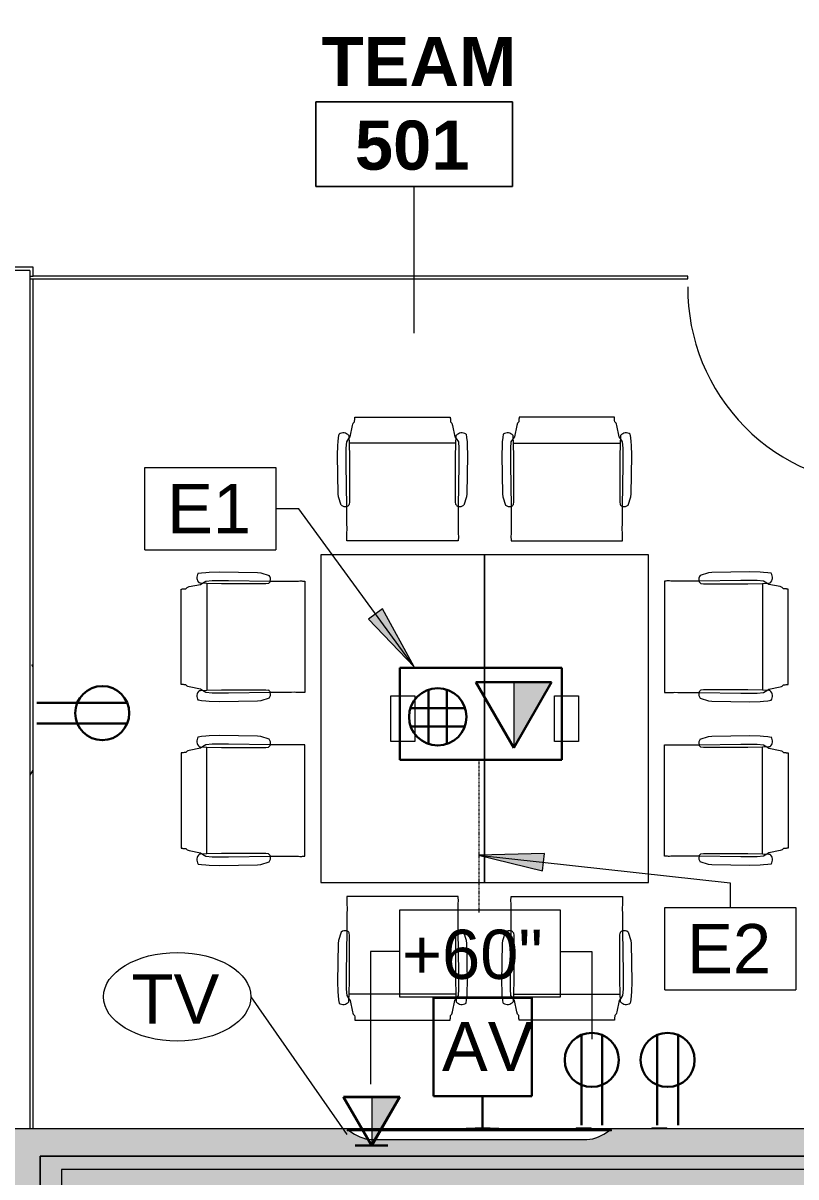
# Model space of a CAD drawing. Header units: inches. Extents: x 0 to 1865, y 0 to 1094.
# Drawn here: x 1637.9 to 1779.4, y 408.1 to 619.3 of the extents above; entities that cross this region are included whole.
import ezdxf

# ---------------------------------------------------------------- set-up
doc = ezdxf.new("R2010")
doc.units = ezdxf.units.IN
doc.header["$MEASUREMENT"] = 0
doc.linetypes.add('Dash 1_16_', pattern=[0.125, 0.0625, -0.0625])
for name, color, linetype, lineweight in [('_DEMISING WALLS', 7, 'Continuous', 9), ('A-ANNO-KEYN', 231, 'Continuous', 9), ('A-ANNO-NOTE', 131, 'Continuous', 9), ('A-AREA-IDEN', 2, 'Continuous', 9), ('A-DETL', 90, 'Continuous', 9), ('A-DETL-GENF', 92, 'Continuous', 9), ('A-DOOR', 31, 'Continuous', 13), ('A-WALL', 113, 'Continuous', 13), ('A-WALL-PATT', 111, 'Continuous', 13), ('E-ELEC-FIXT', 91, 'Continuous', 9), ('G-ANNO-TEXT', 231, 'Continuous', 9), ('I-FURN', 30, 'Continuous', 9), ('I-FURN-PNLS', 30, 'Continuous', 9), ('I-WALL', 2, 'Continuous', 13), ('Q-SPCQ', 91, 'Continuous', 9), ('Q-SPCQ-IDEN', 132, 'Continuous', 9), ('Victor Bldg - 5th Floor_LINK_dwg', 8, 'Continuous', 9)]:
    doc.layers.add(name, color=color, linetype=linetype, lineweight=lineweight)
doc.styles.add('Arial_1', font='arial.ttf', dxfattribs={"height": 9})
doc.styles.add('Swis721 Lt BT', font='swissl.ttf', dxfattribs={"height": 9})
doc.styles.add('Swis721 Lt BT_B', font='', dxfattribs={"height": 9})
doc.styles.get('Swis721 Lt BT_B').set_extended_font_data('Swis721 Lt BT', bold=True)

# ---------------------------------------------------------------- blocks, each defined once
blk = doc.blocks.new('Victor Bldg - 5th Floor_LINK_dwg-6972324-Level 05 POWER _ SIGNAL')
at = {"layer": '_DEMISING WALLS', "flags": 128}
blk.add_lwpolyline([(1805.87, 653.43), (1805.87, 409.5), (1645, 409.5), (1645, 241.5)], dxfattribs=at)
blk = doc.blocks.new('F - CONF TABLE _2 RECTANGULAR-8 CHAIRS_ - F - CONF TABLE _2 RECTANGULAR-8 CHAIRS_-7673411-Level 05 POWER _ SIGNAL')
at = {"layer": 'I-FURN'}
for p, q in [((-6.27, 40.55), (-23.7, 40.55)), ((6.27, 40.55), (23.7, 40.55)), ((-24.16, 39.07), (-24.56, 37)), ((-24.01, 39.45), (-24.16, 39.07)), ((-23.75, 39.71), (-24.01, 39.45)), ((-5.96, 39.45), (-6.21, 39.71)), ((-5.88, 39.31), (-5.96, 39.45)), ((-5.81, 39.07), (-5.88, 39.31)), ((-5.4, 37), (-5.81, 39.07)), ((5.4, 37), (5.81, 39.07)), ((5.81, 39.07), (5.88, 39.31)), ((5.88, 39.31), (5.96, 39.45)), ((5.96, 39.45), (6.21, 39.71)), ((23.75, 39.71), (24.01, 39.45)), ((24.01, 39.45), (24.16, 39.07)), ((24.16, 39.07), (24.56, 37)), ((-26.78, 36.07), (-26.82, 35.42)), ((-26.72, 36.84), (-26.78, 36.07)), ((-26.61, 37.45), (-26.72, 36.84)), ((-25.19, 36.07), (-25.29, 34.91)), ((-24.79, 36.67), (-25.19, 36.07)), ((-24.81, 37), (-24.83, 37.23)), ((-24.74, 35.84), (-24.81, 37)), ((-24.56, 37), (-24.79, 36.67)), ((-5.18, 36.67), (-5.4, 37)), ((-5.15, 37), (-5.22, 35.84)), ((-4.77, 36.07), (-5.18, 36.67)), ((-5.14, 37.23), (-5.15, 37)), ((-4.67, 34.91), (-4.77, 36.07)), ((-3.25, 36.84), (-3.36, 37.45)), ((-3.18, 36.07), (-3.25, 36.84)), ((-3.15, 35.42), (-3.18, 36.07)), ((3.15, 35.42), (3.18, 36.07)), ((3.18, 36.07), (3.25, 36.84)), ((3.25, 36.84), (3.36, 37.45)), ((4.67, 34.91), (4.77, 36.07)), ((4.77, 36.07), (5.18, 36.67)), ((5.14, 37.23), (5.15, 37)), ((5.15, 37), (5.22, 35.84)), ((5.18, 36.67), (5.4, 37)), ((24.56, 37), (24.79, 36.67)), ((24.74, 35.84), (24.81, 37)), ((24.79, 36.67), (25.19, 36.07)), ((24.81, 37), (24.83, 37.23)), ((25.19, 36.07), (25.29, 34.91)), ((26.61, 37.45), (26.72, 36.84)), ((26.72, 36.84), (26.78, 36.07)), ((26.78, 36.07), (26.82, 35.42)), ((-26.82, 35.42), (-26.86, 33.56)), ((-25.29, 34.91), (-25.29, 31.91)), ((-24.7, 33.16), (-24.74, 35.84)), ((-24.74, 35.84), (-5.22, 35.84)), ((-5.22, 35.84), (-5.26, 33.16)), ((-4.67, 31.91), (-4.67, 34.91)), ((-3.1, 33.56), (-3.15, 35.42)), ((3.1, 33.56), (3.15, 35.42)), ((4.67, 31.91), (4.67, 34.91)), ((5.22, 35.84), (5.26, 33.16)), ((24.74, 35.84), (5.22, 35.84)), ((24.7, 33.16), (24.74, 35.84)), ((25.29, 34.91), (25.29, 31.91)), ((26.82, 35.42), (26.86, 33.56)), ((-26.86, 33.56), (-26.77, 26.56)), ((-25.29, 31.91), (-25.19, 24.24)), ((-24.7, 25.07), (-24.7, 33.16)), ((-5.26, 33.16), (-5.26, 25.07)), ((-4.78, 24.24), (-4.67, 31.91)), ((-3.2, 26.56), (-3.1, 33.56)), ((3.2, 26.56), (3.1, 33.56)), ((4.78, 24.24), (4.67, 31.91)), ((5.26, 33.16), (5.26, 25.07)), ((24.7, 25.07), (24.7, 33.16)), ((25.29, 31.91), (25.19, 24.24)), ((26.86, 33.56), (26.77, 26.56)), ((-26.77, 26.56), (-26.71, 25.97)), ((-26.71, 25.97), (-26.22, 24.47)), ((-3.75, 24.47), (-3.26, 25.97)), ((-3.26, 25.97), (-3.2, 26.56)), ((3.26, 25.97), (3.2, 26.56)), ((3.75, 24.47), (3.26, 25.97)), ((26.71, 25.97), (26.22, 24.47)), ((26.77, 26.56), (26.71, 25.97)), ((-24.75, 24.57), (-24.7, 25.07)), ((-5.26, 25.07), (-5.21, 24.57)), ((5.26, 25.07), (5.21, 24.57)), ((24.75, 24.57), (24.7, 25.07)), ((-25.15, 17.92), (-4.81, 17.92)), ((25.15, 17.92), (4.81, 17.92)), ((-51.45, 11.77), (-52.06, 11.66)), ((-50.68, 11.84), (-51.45, 11.77)), ((-50.03, 11.87), (-50.68, 11.84)), ((-48.17, 11.92), (-50.03, 11.87)), ((-41.17, 11.82), (-48.17, 11.92)), ((-40.58, 11.76), (-41.17, 11.82)), ((-39.08, 11.27), (-40.58, 11.76)), ((39.08, 11.27), (40.58, 11.76)), ((40.58, 11.76), (41.17, 11.82)), ((41.17, 11.82), (48.17, 11.92)), ((48.17, 11.92), (50.03, 11.87)), ((50.03, 11.87), (50.68, 11.84)), ((50.68, 11.84), (51.45, 11.77)), ((51.45, 11.77), (52.06, 11.66)), ((-55.16, 8.75), (-55.16, -8.68)), ((-54.06, 9.06), (-54.32, 8.8)), ((-53.92, 9.13), (-54.06, 9.06)), ((-53.68, 9.21), (-53.92, 9.13)), ((-51.61, 9.61), (-53.68, 9.21)), ((-51.84, 9.88), (-51.61, 9.86)), ((-51.61, 9.86), (-50.45, 9.79)), ((-51.28, 9.84), (-51.61, 9.61)), ((-50.68, 10.24), (-51.28, 9.84)), ((-49.52, 10.35), (-50.68, 10.24)), ((-50.45, 9.79), (-47.77, 9.75)), ((-50.45, -9.73), (-50.45, 9.79)), ((-46.52, 10.35), (-49.52, 10.35)), ((-47.77, 9.75), (-39.68, 9.75)), ((-38.85, 10.24), (-46.52, 10.35)), ((-39.68, 9.75), (-39.18, 9.81)), ((-32.53, -10.14), (-32.53, 10.2)), ((32.53, -10.14), (32.53, 10.2)), ((38.85, 10.24), (46.52, 10.35)), ((39.68, 9.75), (39.18, 9.81)), ((47.77, 9.75), (39.68, 9.75)), ((46.52, 10.35), (49.52, 10.35)), ((50.45, 9.79), (47.77, 9.75)), ((49.52, 10.35), (50.68, 10.24)), ((51.61, 9.86), (50.45, 9.79)), ((50.45, -9.73), (50.45, 9.79)), ((50.68, 10.24), (51.28, 9.84)), ((51.28, 9.84), (51.61, 9.61)), ((51.84, 9.88), (51.61, 9.86)), ((51.61, 9.61), (53.68, 9.21)), ((53.68, 9.21), (53.92, 9.13)), ((53.92, 9.13), (54.06, 9.06)), ((54.06, 9.06), (54.32, 8.8)), ((55.16, 8.75), (55.16, -8.68)), ((-54.32, -8.74), (-54.06, -8.99)), ((-54.06, -8.99), (-53.68, -9.14)), ((-53.68, -9.14), (-51.61, -9.54)), ((-51.61, -9.79), (-51.84, -9.81)), ((-51.61, -9.54), (-51.28, -9.77)), ((-50.45, -9.73), (-51.61, -9.79)), ((-51.28, -9.77), (-50.68, -10.18)), ((-50.68, -10.18), (-49.52, -10.28)), ((-47.77, -9.68), (-50.45, -9.73)), ((-49.52, -10.28), (-46.52, -10.28)), ((-39.68, -9.68), (-47.77, -9.68)), ((-46.52, -10.28), (-38.85, -10.17)), ((-39.18, -9.74), (-39.68, -9.68)), ((46.52, -10.28), (38.85, -10.17)), ((39.18, -9.74), (39.68, -9.68)), ((39.68, -9.68), (47.77, -9.68)), ((49.52, -10.28), (46.52, -10.28)), ((47.77, -9.68), (50.45, -9.73)), ((50.68, -10.18), (49.52, -10.28)), ((50.45, -9.73), (51.61, -9.79)), ((51.28, -9.77), (50.68, -10.18)), ((51.61, -9.54), (51.28, -9.77)), ((53.68, -9.14), (51.61, -9.54)), ((51.61, -9.79), (51.84, -9.81)), ((54.06, -8.99), (53.68, -9.14)), ((54.32, -8.74), (54.06, -8.99)), ((-52.06, -11.59), (-51.45, -11.7)), ((-51.45, -11.7), (-50.68, -11.77)), ((-50.68, -11.77), (-50.03, -11.8)), ((-50.03, -11.8), (-48.17, -11.85)), ((-48.17, -11.85), (-41.17, -11.75)), ((-41.17, -11.75), (-40.58, -11.69)), ((-40.58, -11.69), (-39.08, -11.2)), ((40.58, -11.69), (39.08, -11.2)), ((41.17, -11.75), (40.58, -11.69)), ((48.17, -11.85), (41.17, -11.75)), ((50.03, -11.8), (48.17, -11.85)), ((50.68, -11.77), (50.03, -11.8)), ((51.45, -11.7), (50.68, -11.77)), ((52.06, -11.59), (51.45, -11.7)), ((-52.06, -18.41), (-51.45, -18.3)), ((-51.45, -18.3), (-50.68, -18.23)), ((-50.68, -18.23), (-50.03, -18.2)), ((-50.03, -18.2), (-48.17, -18.15)), ((-48.17, -18.15), (-41.17, -18.25)), ((-41.17, -18.25), (-40.58, -18.31)), ((-40.58, -18.31), (-39.08, -18.8)), ((40.58, -18.31), (39.08, -18.8)), ((41.17, -18.25), (40.58, -18.31)), ((48.17, -18.15), (41.17, -18.25)), ((50.03, -18.2), (48.17, -18.15)), ((50.68, -18.23), (50.03, -18.2)), ((51.45, -18.3), (50.68, -18.23)), ((52.06, -18.41), (51.45, -18.3)), ((-54.32, -21.26), (-54.06, -21.01)), ((-54.06, -21.01), (-53.68, -20.86)), ((-53.68, -20.86), (-51.61, -20.46)), ((-51.61, -20.21), (-51.84, -20.19)), ((-50.45, -20.27), (-51.61, -20.21)), ((-51.61, -20.46), (-51.28, -20.23)), ((-51.28, -20.23), (-50.68, -19.82)), ((-50.68, -19.82), (-49.52, -19.72)), ((-47.77, -20.32), (-50.45, -20.27)), ((-50.45, -20.27), (-50.45, -39.79)), ((-49.52, -19.72), (-46.52, -19.72)), ((-39.68, -20.32), (-47.77, -20.32)), ((-46.52, -19.72), (-38.85, -19.83)), ((-39.18, -20.26), (-39.68, -20.32)), ((-32.53, -19.86), (-32.53, -40.2)), ((32.53, -19.86), (32.53, -40.2)), ((46.52, -19.72), (38.85, -19.83)), ((39.18, -20.26), (39.68, -20.32)), ((39.68, -20.32), (47.77, -20.32)), ((49.52, -19.72), (46.52, -19.72)), ((47.77, -20.32), (50.45, -20.27)), ((50.68, -19.82), (49.52, -19.72)), ((50.45, -20.27), (51.61, -20.21)), ((50.45, -20.27), (50.45, -39.79)), ((51.28, -20.23), (50.68, -19.82)), ((51.61, -20.46), (51.28, -20.23)), ((51.61, -20.21), (51.84, -20.19)), ((53.68, -20.86), (51.61, -20.46)), ((54.06, -21.01), (53.68, -20.86)), ((54.32, -21.26), (54.06, -21.01)), ((-55.16, -38.75), (-55.16, -21.32)), ((55.16, -38.75), (55.16, -21.32)), ((-54.06, -39.06), (-54.32, -38.8)), ((-53.92, -39.13), (-54.06, -39.06)), ((-53.68, -39.21), (-53.92, -39.13)), ((-51.61, -39.61), (-53.68, -39.21)), ((-51.84, -39.88), (-51.61, -39.86)), ((-51.28, -39.84), (-51.61, -39.61)), ((-51.61, -39.86), (-50.45, -39.79)), ((-50.68, -40.24), (-51.28, -39.84)), ((-50.45, -39.79), (-47.77, -39.75)), ((-47.77, -39.75), (-39.68, -39.75)), ((-39.68, -39.75), (-39.18, -39.81)), ((39.68, -39.75), (39.18, -39.81)), ((47.77, -39.75), (39.68, -39.75)), ((50.45, -39.79), (47.77, -39.75)), ((51.61, -39.86), (50.45, -39.79)), ((50.68, -40.24), (51.28, -39.84)), ((51.28, -39.84), (51.61, -39.61)), ((51.61, -39.61), (53.68, -39.21)), ((51.84, -39.88), (51.61, -39.86)), ((53.68, -39.21), (53.92, -39.13)), ((53.92, -39.13), (54.06, -39.06)), ((54.06, -39.06), (54.32, -38.8)), ((-51.45, -41.77), (-52.06, -41.66)), ((-50.68, -41.84), (-51.45, -41.77)), ((-49.52, -40.35), (-50.68, -40.24)), ((-50.03, -41.87), (-50.68, -41.84)), ((-48.17, -41.92), (-50.03, -41.87)), ((-46.52, -40.35), (-49.52, -40.35)), ((-41.17, -41.82), (-48.17, -41.92)), ((-38.85, -40.24), (-46.52, -40.35)), ((-40.58, -41.76), (-41.17, -41.82)), ((-39.08, -41.27), (-40.58, -41.76)), ((38.85, -40.24), (46.52, -40.35)), ((39.08, -41.27), (40.58, -41.76)), ((40.58, -41.76), (41.17, -41.82)), ((41.17, -41.82), (48.17, -41.92)), ((46.52, -40.35), (49.52, -40.35)), ((48.17, -41.92), (50.03, -41.87)), ((49.52, -40.35), (50.68, -40.24)), ((50.03, -41.87), (50.68, -41.84)), ((50.68, -41.84), (51.45, -41.77)), ((51.45, -41.77), (52.06, -41.66)), ((-25.15, -47.92), (-4.81, -47.92)), ((25.15, -47.92), (4.81, -47.92)), ((-26.71, -55.97), (-26.22, -54.47)), ((-25.29, -61.91), (-25.19, -54.24)), ((-24.75, -54.57), (-24.7, -55.07)), ((-5.26, -55.07), (-5.21, -54.57)), ((-4.78, -54.24), (-4.67, -61.91)), ((-3.75, -54.47), (-3.26, -55.97)), ((3.75, -54.47), (3.26, -55.97)), ((4.78, -54.24), (4.67, -61.91)), ((5.26, -55.07), (5.21, -54.57)), ((24.75, -54.57), (24.7, -55.07)), ((25.29, -61.91), (25.19, -54.24)), ((26.71, -55.97), (26.22, -54.47)), ((-26.86, -63.56), (-26.77, -56.56)), ((-26.77, -56.56), (-26.71, -55.97)), ((-24.7, -55.07), (-24.7, -63.16)), ((-5.26, -63.16), (-5.26, -55.07)), ((-3.26, -55.97), (-3.2, -56.56)), ((-3.2, -56.56), (-3.1, -63.56)), ((3.2, -56.56), (3.1, -63.56)), ((3.26, -55.97), (3.2, -56.56)), ((5.26, -63.16), (5.26, -55.07)), ((24.7, -55.07), (24.7, -63.16)), ((26.77, -56.56), (26.71, -55.97)), ((26.86, -63.56), (26.77, -56.56)), ((-25.29, -64.91), (-25.29, -61.91)), ((-24.7, -63.16), (-24.74, -65.84)), ((-5.22, -65.84), (-5.26, -63.16)), ((-4.67, -61.91), (-4.67, -64.91)), ((4.67, -61.91), (4.67, -64.91)), ((5.22, -65.84), (5.26, -63.16)), ((24.7, -63.16), (24.74, -65.84)), ((25.29, -64.91), (25.29, -61.91)), ((-26.82, -65.42), (-26.86, -63.56)), ((-26.78, -66.07), (-26.82, -65.42)), ((-25.19, -66.07), (-25.29, -64.91)), ((-4.67, -64.91), (-4.77, -66.07)), ((-3.15, -65.42), (-3.18, -66.07)), ((-3.1, -63.56), (-3.15, -65.42)), ((3.1, -63.56), (3.15, -65.42)), ((3.15, -65.42), (3.18, -66.07)), ((4.67, -64.91), (4.77, -66.07)), ((25.19, -66.07), (25.29, -64.91)), ((26.78, -66.07), (26.82, -65.42)), ((26.82, -65.42), (26.86, -63.56)), ((-26.72, -66.84), (-26.78, -66.07)), ((-26.61, -67.45), (-26.72, -66.84)), ((-24.79, -66.67), (-25.19, -66.07)), ((-24.81, -67), (-24.83, -67.23)), ((-24.74, -65.84), (-24.81, -67)), ((-24.56, -67), (-24.79, -66.67)), ((-24.74, -65.84), (-5.22, -65.84)), ((-24.16, -69.07), (-24.56, -67)), ((-5.4, -67), (-5.81, -69.07)), ((-5.18, -66.67), (-5.4, -67)), ((-5.15, -67), (-5.22, -65.84)), ((-4.77, -66.07), (-5.18, -66.67)), ((-5.14, -67.23), (-5.15, -67)), ((-3.25, -66.84), (-3.36, -67.45)), ((-3.18, -66.07), (-3.25, -66.84)), ((3.18, -66.07), (3.25, -66.84)), ((3.25, -66.84), (3.36, -67.45)), ((4.77, -66.07), (5.18, -66.67)), ((5.14, -67.23), (5.15, -67)), ((5.15, -67), (5.22, -65.84)), ((5.18, -66.67), (5.4, -67)), ((24.74, -65.84), (5.22, -65.84)), ((5.4, -67), (5.81, -69.07)), ((24.16, -69.07), (24.56, -67)), ((24.56, -67), (24.79, -66.67)), ((24.74, -65.84), (24.81, -67)), ((24.79, -66.67), (25.19, -66.07)), ((24.81, -67), (24.83, -67.23)), ((26.61, -67.45), (26.72, -66.84)), ((26.72, -66.84), (26.78, -66.07)), ((-24.01, -69.45), (-24.16, -69.07)), ((-23.75, -69.71), (-24.01, -69.45)), ((-5.96, -69.45), (-6.21, -69.71)), ((-5.88, -69.31), (-5.96, -69.45)), ((-5.81, -69.07), (-5.88, -69.31)), ((5.81, -69.07), (5.88, -69.31)), ((5.88, -69.31), (5.96, -69.45)), ((5.96, -69.45), (6.21, -69.71)), ((23.75, -69.71), (24.01, -69.45)), ((24.01, -69.45), (24.16, -69.07)), ((-6.27, -70.55), (-23.7, -70.55)), ((6.27, -70.55), (23.7, -70.55))]:
    blk.add_line(p, q, dxfattribs=at)
for centre, radius, start, end in [((-25.84, 36.38), 1.32, 40.065, 125.935), ((-4.13, 36.38), 1.32, 54.065, 139.935), ((4.13, 36.38), 1.32, 40.065, 125.935), ((25.84, 36.38), 1.32, 54.065, 139.935), ((-25.5, 25.32), 1.12, 229.743, 286.0891), ((-25.41, 24.99), 0.781, 286.8466, 327.6782), ((-4.55, 24.99), 0.781, 212.3218, 253.1534), ((-4.47, 25.32), 1.12, 253.9109, 310.257), ((4.47, 25.32), 1.12, 229.743, 286.0891), ((4.55, 24.99), 0.781, 286.8466, 327.6782), ((25.41, 24.99), 0.781, 212.3218, 253.1534), ((25.5, 25.32), 1.12, 253.9109, 310.257), ((-50.99, 10.89), 1.32, 144.065, 229.935), ((-39.93, 10.55), 1.12, 343.9109, 40.257), ((39.93, 10.55), 1.12, 139.743, 196.0891), ((50.99, 10.89), 1.32, 310.065, 35.935), ((-39.6, 10.47), 0.781, 302.3218, 343.1534), ((39.6, 10.47), 0.781, 196.8466, 237.6782), ((-50.99, -10.82), 1.32, 130.065, 215.935), ((-39.6, -10.4), 0.781, 16.8466, 57.6782), ((-39.93, -10.48), 1.12, 319.743, 16.0891), ((39.93, -10.48), 1.12, 163.9109, 220.257), ((39.6, -10.4), 0.781, 122.3218, 163.1534), ((50.99, -10.82), 1.32, 324.065, 49.935), ((-50.99, -19.18), 1.32, 144.065, 229.935), ((-39.93, -19.52), 1.12, 343.9109, 40.257), ((39.93, -19.52), 1.12, 139.743, 196.0891), ((50.99, -19.18), 1.32, 310.065, 35.935), ((-39.6, -19.6), 0.781, 302.3218, 343.1534), ((39.6, -19.6), 0.781, 196.8466, 237.6782), ((-50.99, -40.89), 1.32, 130.065, 215.935), ((-39.6, -40.47), 0.781, 16.8466, 57.6782), ((39.6, -40.47), 0.781, 122.3218, 163.1534), ((50.99, -40.89), 1.32, 324.065, 49.935), ((-39.93, -40.55), 1.12, 319.743, 16.0891), ((39.93, -40.55), 1.12, 163.9109, 220.257), ((-25.5, -55.32), 1.12, 73.9109, 130.257), ((-25.41, -54.99), 0.781, 32.3218, 73.1534), ((-4.55, -54.99), 0.781, 106.8466, 147.6782), ((-4.47, -55.32), 1.12, 49.743, 106.0891), ((4.47, -55.32), 1.12, 73.9109, 130.257), ((4.55, -54.99), 0.781, 32.3218, 73.1534), ((25.41, -54.99), 0.781, 106.8466, 147.6782), ((25.5, -55.32), 1.12, 49.743, 106.0891), ((-25.84, -66.38), 1.32, 234.065, 319.935), ((-4.13, -66.38), 1.32, 220.065, 305.935), ((4.13, -66.38), 1.32, 234.065, 319.935), ((25.84, -66.38), 1.32, 220.065, 305.935)]:
    blk.add_arc(centre, radius, start, end, dxfattribs=at)
for points, knots in [([(-23.7, 40.55), (-23.7, 40.55), (-23.71, 40.53), (-23.72, 40.48), (-23.72, 40.42), (-23.73, 40.33), (-23.74, 40.23), (-23.75, 40.08), (-23.75, 39.9), (-23.75, 39.76), (-23.75, 39.71)], [0, 0, 0, 0, 0.111111, 0.222222, 0.333333, 0.444444, 0.555556, 0.666667, 0.888889, 1, 1, 1, 1]), ([(-6.21, 39.71), (-6.21, 39.9), (-6.22, 40.17), (-6.24, 40.39), (-6.25, 40.48), (-6.26, 40.53), (-6.26, 40.55), (-6.27, 40.55)], [0, 0, 0, 0, 0.444444, 0.666667, 0.777778, 0.888889, 1, 1, 1, 1]), ([(6.21, 39.71), (6.21, 39.76), (6.21, 39.9), (6.22, 40.08), (6.23, 40.23), (6.23, 40.33), (6.24, 40.42), (6.25, 40.48), (6.26, 40.53), (6.26, 40.55), (6.27, 40.55)], [-1, -1, -1, -1, -0.888889, -0.666667, -0.555556, -0.444444, -0.333333, -0.222222, -0.111111, 0, 0, 0, 0]), ([(23.7, 40.55), (23.7, 40.55), (23.71, 40.53), (23.72, 40.48), (23.73, 40.39), (23.74, 40.17), (23.75, 39.9), (23.75, 39.71)], [-1, -1, -1, -1, -0.888889, -0.777778, -0.666667, -0.444444, 0, 0, 0, 0]), ([(-25.2, 18.86), (-25.2, 18.78), (-25.2, 18.61), (-25.2, 18.29), (-25.18, 17.99), (-25.16, 17.92), (-25.15, 17.92)], [0, 0, 0, 0, 0.181818, 0.363636, 0.727273, 1, 1, 1, 1]), ([(-4.81, 17.92), (-4.81, 17.92), (-4.8, 17.92), (-4.8, 17.95), (-4.79, 18.01), (-4.78, 18.08), (-4.78, 18.16), (-4.77, 18.3), (-4.76, 18.53), (-4.77, 18.74), (-4.77, 18.86)], [0, 0, 0, 0, 0.090909, 0.181818, 0.272727, 0.363636, 0.454545, 0.545455, 0.727273, 1, 1, 1, 1]), ([(4.81, 17.92), (4.8, 17.92), (4.79, 17.99), (4.77, 18.29), (4.77, 18.61), (4.77, 18.78), (4.77, 18.86)], [-1, -1, -1, -1, -0.727273, -0.363636, -0.181818, 0, 0, 0, 0]), ([(25.2, 18.86), (25.2, 18.74), (25.2, 18.53), (25.19, 18.3), (25.19, 18.16), (25.18, 18.08), (25.18, 18.01), (25.17, 17.95), (25.16, 17.92), (25.16, 17.92), (25.15, 17.92)], [-1, -1, -1, -1, -0.727273, -0.545455, -0.454545, -0.363636, -0.272727, -0.181818, -0.090909, 0, 0, 0, 0]), ([(-54.32, 8.8), (-54.51, 8.8), (-54.78, 8.79), (-55, 8.78), (-55.09, 8.77), (-55.14, 8.76), (-55.16, 8.75), (-55.16, 8.75)], [0, 0, 0, 0, 0.444444, 0.666667, 0.777778, 0.888889, 1, 1, 1, 1]), ([(-32.53, 10.2), (-32.53, 10.21), (-32.53, 10.21), (-32.56, 10.22), (-32.62, 10.23), (-32.69, 10.23), (-32.77, 10.24), (-32.91, 10.25), (-33.14, 10.25), (-33.35, 10.25), (-33.47, 10.25)], [0, 0, 0, 0, 0.090909, 0.181818, 0.272727, 0.363636, 0.454545, 0.545455, 0.727273, 1, 1, 1, 1]), ([(32.53, 10.2), (32.53, 10.21), (32.6, 10.23), (32.9, 10.25), (33.23, 10.25), (33.39, 10.25), (33.47, 10.25)], [-1, -1, -1, -1, -0.727273, -0.363636, -0.181818, 0, 0, 0, 0]), ([(54.32, 8.8), (54.37, 8.8), (54.51, 8.8), (54.69, 8.8), (54.84, 8.79), (54.94, 8.78), (55.03, 8.78), (55.09, 8.77), (55.14, 8.76), (55.16, 8.75), (55.16, 8.75)], [-1, -1, -1, -1, -0.888889, -0.666667, -0.555556, -0.444444, -0.333333, -0.222222, -0.111111, 0, 0, 0, 0]), ([(-55.16, -8.68), (-55.16, -8.68), (-55.14, -8.69), (-55.09, -8.7), (-55.03, -8.71), (-54.94, -8.71), (-54.84, -8.72), (-54.69, -8.73), (-54.51, -8.73), (-54.37, -8.74), (-54.32, -8.74)], [0, 0, 0, 0, 0.111111, 0.222222, 0.333333, 0.444444, 0.555556, 0.666667, 0.888889, 1, 1, 1, 1]), ([(-33.47, -10.18), (-33.39, -10.18), (-33.23, -10.18), (-32.9, -10.18), (-32.6, -10.16), (-32.53, -10.14), (-32.53, -10.14)], [0, 0, 0, 0, 0.181818, 0.363636, 0.727273, 1, 1, 1, 1]), ([(33.47, -10.18), (33.35, -10.18), (33.14, -10.18), (32.91, -10.18), (32.77, -10.17), (32.69, -10.17), (32.62, -10.16), (32.56, -10.15), (32.53, -10.14), (32.53, -10.14), (32.53, -10.14)], [-1, -1, -1, -1, -0.727273, -0.545455, -0.454545, -0.363636, -0.272727, -0.181818, -0.090909, 0, 0, 0, 0]), ([(55.16, -8.68), (55.16, -8.68), (55.14, -8.69), (55.09, -8.7), (55, -8.71), (54.78, -8.73), (54.51, -8.73), (54.32, -8.74)], [-1, -1, -1, -1, -0.888889, -0.777778, -0.666667, -0.444444, 0, 0, 0, 0]), ([(-33.47, -19.82), (-33.35, -19.82), (-33.14, -19.82), (-32.91, -19.82), (-32.77, -19.83), (-32.69, -19.83), (-32.62, -19.84), (-32.56, -19.85), (-32.53, -19.86), (-32.53, -19.86), (-32.53, -19.86)], [-1, -1, -1, -1, -0.727273, -0.545455, -0.454545, -0.363636, -0.272727, -0.181818, -0.090909, 0, 0, 0, 0]), ([(33.47, -19.82), (33.39, -19.82), (33.23, -19.82), (32.9, -19.82), (32.6, -19.84), (32.53, -19.86), (32.53, -19.86)], [0, 0, 0, 0, 0.181818, 0.363636, 0.727273, 1, 1, 1, 1]), ([(-55.16, -21.32), (-55.16, -21.32), (-55.14, -21.31), (-55.09, -21.3), (-55, -21.29), (-54.78, -21.27), (-54.51, -21.27), (-54.32, -21.26)], [-1, -1, -1, -1, -0.888889, -0.777778, -0.666667, -0.444444, 0, 0, 0, 0]), ([(55.16, -21.32), (55.16, -21.32), (55.14, -21.31), (55.09, -21.3), (55.03, -21.29), (54.94, -21.29), (54.84, -21.28), (54.69, -21.27), (54.51, -21.27), (54.37, -21.26), (54.32, -21.26)], [0, 0, 0, 0, 0.111111, 0.222222, 0.333333, 0.444444, 0.555556, 0.666667, 0.888889, 1, 1, 1, 1]), ([(-54.32, -38.8), (-54.37, -38.8), (-54.51, -38.8), (-54.69, -38.8), (-54.84, -38.79), (-54.94, -38.78), (-55.03, -38.78), (-55.09, -38.77), (-55.14, -38.76), (-55.16, -38.75), (-55.16, -38.75)], [-1, -1, -1, -1, -0.888889, -0.666667, -0.555556, -0.444444, -0.333333, -0.222222, -0.111111, 0, 0, 0, 0]), ([(54.32, -38.8), (54.51, -38.8), (54.78, -38.79), (55, -38.78), (55.09, -38.77), (55.14, -38.76), (55.16, -38.75), (55.16, -38.75)], [0, 0, 0, 0, 0.444444, 0.666667, 0.777778, 0.888889, 1, 1, 1, 1]), ([(-32.53, -40.2), (-32.53, -40.21), (-32.6, -40.23), (-32.9, -40.25), (-33.23, -40.25), (-33.39, -40.25), (-33.47, -40.25)], [-1, -1, -1, -1, -0.727273, -0.363636, -0.181818, 0, 0, 0, 0]), ([(32.53, -40.2), (32.53, -40.21), (32.53, -40.21), (32.56, -40.22), (32.62, -40.23), (32.69, -40.23), (32.77, -40.24), (32.91, -40.25), (33.14, -40.25), (33.35, -40.25), (33.47, -40.25)], [0, 0, 0, 0, 0.090909, 0.181818, 0.272727, 0.363636, 0.454545, 0.545455, 0.727273, 1, 1, 1, 1]), ([(-25.2, -48.86), (-25.2, -48.74), (-25.2, -48.53), (-25.19, -48.3), (-25.19, -48.16), (-25.18, -48.08), (-25.18, -48.01), (-25.17, -47.95), (-25.16, -47.92), (-25.16, -47.92), (-25.15, -47.92)], [-1, -1, -1, -1, -0.727273, -0.545455, -0.454545, -0.363636, -0.272727, -0.181818, -0.090909, 0, 0, 0, 0]), ([(-4.81, -47.92), (-4.8, -47.92), (-4.79, -47.99), (-4.77, -48.29), (-4.77, -48.61), (-4.77, -48.78), (-4.77, -48.86)], [-1, -1, -1, -1, -0.727273, -0.363636, -0.181818, 0, 0, 0, 0]), ([(4.81, -47.92), (4.81, -47.92), (4.8, -47.92), (4.8, -47.95), (4.79, -48.01), (4.78, -48.08), (4.78, -48.16), (4.77, -48.3), (4.76, -48.53), (4.77, -48.74), (4.77, -48.86)], [0, 0, 0, 0, 0.090909, 0.181818, 0.272727, 0.363636, 0.454545, 0.545455, 0.727273, 1, 1, 1, 1]), ([(25.2, -48.86), (25.2, -48.78), (25.2, -48.61), (25.2, -48.29), (25.18, -47.99), (25.16, -47.92), (25.15, -47.92)], [0, 0, 0, 0, 0.181818, 0.363636, 0.727273, 1, 1, 1, 1]), ([(-23.7, -70.55), (-23.7, -70.55), (-23.71, -70.53), (-23.72, -70.48), (-23.73, -70.39), (-23.74, -70.17), (-23.75, -69.9), (-23.75, -69.71)], [-1, -1, -1, -1, -0.888889, -0.777778, -0.666667, -0.444444, 0, 0, 0, 0]), ([(-6.21, -69.71), (-6.21, -69.76), (-6.21, -69.9), (-6.22, -70.08), (-6.23, -70.23), (-6.23, -70.33), (-6.24, -70.42), (-6.25, -70.48), (-6.26, -70.53), (-6.26, -70.55), (-6.27, -70.55)], [-1, -1, -1, -1, -0.888889, -0.666667, -0.555556, -0.444444, -0.333333, -0.222222, -0.111111, 0, 0, 0, 0]), ([(6.21, -69.71), (6.21, -69.9), (6.22, -70.17), (6.24, -70.39), (6.25, -70.48), (6.26, -70.53), (6.26, -70.55), (6.27, -70.55)], [0, 0, 0, 0, 0.444444, 0.666667, 0.777778, 0.888889, 1, 1, 1, 1]), ([(23.7, -70.55), (23.7, -70.55), (23.71, -70.53), (23.72, -70.48), (23.72, -70.42), (23.73, -70.33), (23.74, -70.23), (23.75, -70.08), (23.75, -69.9), (23.75, -69.76), (23.75, -69.71)], [0, 0, 0, 0, 0.111111, 0.222222, 0.333333, 0.444444, 0.555556, 0.666667, 0.888889, 1, 1, 1, 1])]:
    blk.add_open_spline(points, degree=3, knots=knots, dxfattribs=at)
for points in [[(-25.19, 24.24), (-25.18, 23.51), (-25.16, 22.05), (-25.15, 20.57), (-25.15, 19.83)], [(-4.82, 19.83), (-4.81, 20.57), (-4.8, 22.05), (-4.79, 23.51), (-4.78, 24.24)], [(4.82, 19.83), (4.81, 20.57), (4.8, 22.05), (4.79, 23.51), (4.78, 24.24)], [(25.19, 24.24), (25.18, 23.51), (25.16, 22.05), (25.15, 20.57), (25.15, 19.83)], [(-25.15, 19.83), (-25.16, 19.67), (-25.17, 19.35), (-25.19, 19.02), (-25.2, 18.86)], [(-4.77, 18.86), (-4.78, 19.02), (-4.79, 19.35), (-4.81, 19.67), (-4.82, 19.83)], [(4.77, 18.86), (4.78, 19.02), (4.79, 19.35), (4.81, 19.67), (4.82, 19.83)], [(25.15, 19.83), (25.16, 19.67), (25.17, 19.35), (25.19, 19.02), (25.2, 18.86)], [(-34.44, 10.2), (-35.18, 10.2), (-36.66, 10.21), (-38.12, 10.23), (-38.85, 10.24)], [(-33.47, 10.25), (-33.63, 10.24), (-33.96, 10.23), (-34.28, 10.21), (-34.44, 10.2)], [(33.47, 10.25), (33.63, 10.24), (33.96, 10.23), (34.28, 10.21), (34.44, 10.2)], [(34.44, 10.2), (35.18, 10.2), (36.66, 10.21), (38.12, 10.23), (38.85, 10.24)], [(-38.85, -10.17), (-38.12, -10.16), (-36.66, -10.15), (-35.18, -10.14), (-34.44, -10.13)], [(-34.44, -10.13), (-34.28, -10.14), (-33.96, -10.16), (-33.63, -10.17), (-33.47, -10.18)], [(34.44, -10.13), (34.28, -10.14), (33.96, -10.16), (33.63, -10.17), (33.47, -10.18)], [(38.85, -10.17), (38.12, -10.16), (36.66, -10.15), (35.18, -10.14), (34.44, -10.13)], [(-38.85, -19.83), (-38.12, -19.84), (-36.66, -19.85), (-35.18, -19.86), (-34.44, -19.87)], [(-34.44, -19.87), (-34.28, -19.86), (-33.96, -19.84), (-33.63, -19.83), (-33.47, -19.82)], [(34.44, -19.87), (34.28, -19.86), (33.96, -19.84), (33.63, -19.83), (33.47, -19.82)], [(38.85, -19.83), (38.12, -19.84), (36.66, -19.85), (35.18, -19.86), (34.44, -19.87)], [(-34.44, -40.2), (-35.18, -40.2), (-36.66, -40.21), (-38.12, -40.23), (-38.85, -40.24)], [(-33.47, -40.25), (-33.63, -40.24), (-33.96, -40.23), (-34.28, -40.21), (-34.44, -40.2)], [(33.47, -40.25), (33.63, -40.24), (33.96, -40.23), (34.28, -40.21), (34.44, -40.2)], [(34.44, -40.2), (35.18, -40.2), (36.66, -40.21), (38.12, -40.23), (38.85, -40.24)], [(-25.15, -49.83), (-25.16, -49.67), (-25.17, -49.35), (-25.19, -49.02), (-25.2, -48.86)], [(-25.19, -54.24), (-25.18, -53.51), (-25.16, -52.05), (-25.15, -50.57), (-25.15, -49.83)], [(-4.77, -48.86), (-4.78, -49.02), (-4.79, -49.35), (-4.81, -49.67), (-4.82, -49.83)], [(-4.82, -49.83), (-4.81, -50.57), (-4.8, -52.05), (-4.79, -53.51), (-4.78, -54.24)], [(4.77, -48.86), (4.78, -49.02), (4.79, -49.35), (4.81, -49.67), (4.82, -49.83)], [(4.82, -49.83), (4.81, -50.57), (4.8, -52.05), (4.79, -53.51), (4.78, -54.24)], [(25.15, -49.83), (25.16, -49.67), (25.17, -49.35), (25.19, -49.02), (25.2, -48.86)], [(25.19, -54.24), (25.18, -53.51), (25.16, -52.05), (25.15, -50.57), (25.15, -49.83)]]:
    blk.add_open_spline(points, degree=3, dxfattribs=at)
at = {"layer": 'I-FURN-PNLS'}
for p, q in [((30, 15), (-30, 15)), ((-30, 15), (-30, -15)), ((30, -15), (30, 15)), ((-4.16, -2.19), (-4.16, 2.19)), ((-4.16, 2.19), (4.16, 2.19)), ((4.16, 2.19), (4.16, -2.19)), ((4.16, -2.19), (-4.16, -2.19)), ((30, -15), (-30, -15)), ((-30, -15), (-30, -45)), ((-30, -15), (30, -15)), ((30, -45), (30, -15)), ((-4.16, -32.19), (-4.16, -27.81)), ((-4.16, -27.81), (4.16, -27.81)), ((4.16, -27.81), (4.16, -32.19)), ((4.16, -32.19), (-4.16, -32.19)), ((-30, -45), (30, -45))]:
    blk.add_line(p, q, dxfattribs=at)
blk = doc.blocks.new('A-Flat_Screen_TV - OLED 55BGP 55_-7364321-Level 05 POWER _ SIGNAL')
at = {"layer": 'Q-SPCQ'}
for p, q in [((-24.14, 0.06), (24.14, 0.06)), ((-24.14, 0.06), (-24.14, 0)), ((24.14, 0), (24.14, 0.06)), ((-24.2, 0), (24.2, 0)), ((-24.2, 0), (-24.2, -0.19)), ((24.2, -0.19), (-24.2, -0.19)), ((19.7, -1.81), (-19.7, -1.81)), ((24.2, -0.19), (24.2, 0))]:
    blk.add_line(p, q, dxfattribs=at)
for centre, start, end in [((-19.1, 5.58), 231.0344, 265.3628), ((19.1, 5.58), 274.6372, 308.9656)]:
    blk.add_arc(centre, 7.41, start, end, dxfattribs=at)
blk = doc.blocks.new('PS - Junction Box _Wall Base_ - AV Box-4868763-Level 05 POWER _ SIGNAL')
at = {"layer": 'E-ELEC-FIXT'}
for p, q in [((1720.69, 417.11), (1723.44, 417.11)), ((1720.69, 417.11), (1720.69, 416.93)), ((1723.44, 416.93), (1723.44, 417.11))]:
    blk.add_line(p, q, dxfattribs=at)
blk = doc.blocks.new('PS - Power Device _Wall Base_ - Duplex-4862727-Level 05 POWER _ SIGNAL')
at = {"layer": 'E-ELEC-FIXT'}
for p, q in [((463.79, 940.87), (463.79, 943.62)), ((463.97, 943.62), (463.79, 943.62)), ((463.79, 940.87), (463.97, 940.87))]:
    blk.add_line(p, q, dxfattribs=at)
blk = doc.blocks.new('Door - Glass Single - Patch - Short Handle-8028882-Level 05 POWER _ SIGNAL')
at = {"layer": 'A-DOOR', "lineweight": 20}
for p, q in [((17, -2), (18, -2)), ((17, -38), (17, -2)), ((18, -2), (18, -38)), ((18, -38), (17, -38))]:
    blk.add_line(p, q, dxfattribs=at)
at = {"layer": 'A-DOOR', "lineweight": 9}
blk.add_arc((18, -2), 36, 179.5, 270, dxfattribs=at)
blk = doc.blocks.new('Room Tag - Room Name and Number-3379422-Level 05 POWER _ SIGNAL')
at = {"layer": 'A-AREA-IDEN'}
for p, q in [((-0.1881, -0.1636), (-0.1881, -0.0018)), ((-0.1881, -0.0018), (0.1869, -0.0018)), ((0.1869, -0.0018), (-0.1881, -0.0018)), ((-0.1881, -0.0018), (-0.1881, -0.1636)), ((0.1869, -0.0018), (0.1869, -0.1636)), ((0.1869, -0.1636), (0.1869, -0.0018)), ((0.1869, -0.1636), (-0.1881, -0.1636)), ((-0.1881, -0.1636), (0.1869, -0.1636))]:
    blk.add_line(p, q, dxfattribs=at)
blk = doc.blocks.new('Appliance_Specialty Equipment Tag - Standard-3515593-Level 05 POWER _ SIGNAL')
at = {"layer": 'Q-SPCQ-IDEN'}
blk.add_ellipse((-0.0499, 0.0037), major_axis=(-0.1406, 0), ratio=0.600473, dxfattribs=at)
blk = doc.blocks.new('Keynote Tag - Keynote Number - Boxed-135510-Level 05 POWER _ SIGNAL')
at = {"layer": 'A-ANNO-KEYN'}
for p, q in [((-0.125, -0.0792), (-0.125, 0.0781)), ((-0.125, 0.0781), (0.125, 0.0781)), ((0.125, 0.0781), (0.125, -0.0792)), ((-0.125, -0.0792), (0.125, -0.0792))]:
    blk.add_line(p, q, dxfattribs=at)

msp = doc.modelspace()

# ---------------------------------------------------------------- hatches: boundary and pattern name
at = {"layer": 'A-ANNO-KEYN'}
for points in [[(1709.51, 501.46), (1703.73, 512.1), (1701.18, 510.24)], [(1721.29, 467.03), (1733.04, 464.15), (1733.39, 467.29)]]:
    msp.add_hatch(color=256, dxfattribs=at).paths.add_polyline_path(points, flags=0)
at = {"layer": 'A-ANNO-NOTE'}
for points in [[(1727.76, 486.67), (1734.69, 498.67), (1727.76, 498.67)], [(1701.78, 413.81), (1706.93, 422.74), (1701.78, 422.74)]]:
    msp.add_hatch(color=256, dxfattribs=at).paths.add_polyline_path(points, flags=0)
at = {"layer": 'A-DETL-GENF'}
h = msp.add_hatch(color=254, dxfattribs=at)
h.paths.add_polyline_path([(1744, 27.5), (1819, 27.5), (1819, 41.5), (1843, 41.5), (1843, 27.5), (1864.71, 27.5), (1864.71, 749.5), (1858.12, 749.5), (1858.12, 714.25), (1802, 714.25), (1802, 677.43), (1813, 677.43), (1813, 653.43), (1802, 653.43), (1802, 411.93), (1641.06, 411.93), (1641.06, 27.5), (1738, 27.5)], flags=0)
h.paths.add_polyline_path([(1807.43, 293.5), (1789, 293.5), (1789, 317.5), (1813, 317.5), (1813, 293.5)], flags=0)
h.paths.add_polyline_path([(1491.69, 813), (1491.69, 1093.8), (1321.5, 1093.8), (1321.5, 1013.5), (1323.88, 1013.5), (1323.89, 1014.25), (1325.38, 1014.25), (1325.38, 1012.62), (1325.88, 1012.62), (1325.88, 1011.12), (1325.38, 1011.12), (1325.38, 1008.5), (1361.63, 1008.5), (1361.63, 1011.12), (1361.13, 1011.12), (1361.13, 1012.62), (1361.63, 1012.62), (1361.63, 1014.25), (1363.13, 1014.25), (1363.13, 1013.5), (1381.5, 1013.5), (1381.5, 1064.75), (1383, 1064.75), (1383, 1064.41), (1391, 1064.41), (1391, 1039), (1407, 1039), (1407, 1034.5), (1464.5, 1034.5), (1464.5, 1037), (1485, 1037), (1485, 1064.41), (1491.5, 1064.41), (1491.5, 1001.5), (1485, 1001.5), (1485, 1029), (1464.5, 1029), (1464.5, 1030.5), (1407, 1030.5), (1407, 1027), (1391, 1027), (1391, 930.5), (1485, 930.5), (1485, 959.5), (1491.5, 959.5), (1491.5, 897.5), (1485, 897.5), (1485, 926.5), (1395, 926.5), (1395, 906.5), (1391, 906.5), (1391, 826.5), (1485, 826.5), (1485, 855.5), (1491.5, 855.5), (1491.5, 813)], flags=0)
h.paths.add_polyline_path([(1488.5, 813), (1488.5, 814.5), (1488.25, 814.5), (1488.25, 813)], flags=0)
h.paths.add_polyline_path([(1286.63, 813), (1286.63, 814.63), (1286.13, 814.63), (1286.13, 816.13), (1286.63, 816.13), (1286.63, 817.75), (1288.13, 817.75), (1288.13, 817), (1290.75, 817), (1290.75, 856.63), (1295.88, 856.63), (1295.88, 865.13), (1290.75, 865.13), (1290.75, 912.38), (1294.25, 912.38), (1294.25, 868.63), (1318, 868.63), (1318, 912.38), (1315.44, 912.38), (1315.44, 912.5), (993.06, 912.5), (993.06, 951.5), (990.43, 951.5), (990.43, 950.75), (988.93, 950.75), (988.93, 955.13), (988.43, 955.13), (988.43, 956.63), (988.93, 956.63), (988.93, 958.25), (990.43, 958.25), (990.43, 957.5), (993.06, 957.5), (993.06, 1017.06), (1016.5, 1017.06), (1016.5, 1037.5), (1036, 1037.5), (1036, 1093.8), (867.44, 1093.8), (867.44, 957.5), (951.18, 957.5), (951.18, 958.25), (952.68, 958.25), (952.68, 956.63), (953.18, 956.63), (953.18, 955.13), (952.68, 955.13), (952.68, 950.75), (951.18, 950.75), (951.18, 951.5), (833.56, 951.5), (833.56, 907.5), (848.81, 907.5), (848.81, 908.25), (850.31, 908.25), (850.31, 906.37), (850.81, 906.37), (850.81, 904.87), (850.31, 904.87), (850.31, 904), (886.56, 904), (886.56, 904.87), (886.06, 904.87), (886.06, 906.37), (886.56, 906.37), (886.56, 908.25), (888.06, 908.25), (888.06, 907.5), (902.81, 907.5), (902.81, 951.31), (907.31, 951.31), (907.31, 817.56), (1002.88, 817.56), (1002.88, 818.31), (1004.38, 818.31), (1004.38, 815.44), (1004.88, 815.44), (1004.88, 813.94), (1004.38, 813.94), (1004.38, 813), (1040.63, 813), (1040.63, 813.94), (1040.13, 813.94), (1040.13, 815.44), (1040.63, 815.44), (1040.63, 818.31), (1042.13, 818.27), (1042.13, 817.56), (1052, 817.56), (1052, 813.06), (1042.13, 813.06), (1042.13, 813), (1052.5, 813), (1052.5, 912.38), (1058.5, 912.38), (1058.5, 817), (1248.88, 817), (1248.88, 817.75), (1250.38, 817.75), (1250.38, 816.13), (1250.88, 816.13), (1250.88, 814.63), (1250.38, 814.63), (1250.38, 813), (1286.5, 813)], flags=0)
h.paths.add_polyline_path([(902.81, 813), (1002.88, 813), (1002.88, 813.06), (902.81, 813.06)], flags=0)
h.paths.add_polyline_path([(1633.5, 813.25), (1633.75, 813.25), (1633.75, 814.5), (1633.5, 814.5)], flags=0)
h.paths.add_polyline_path([(1299.38, 817), (1321.5, 817), (1321.5, 865.13), (1299.38, 865.13), (1299.38, 817.81)], flags=0)
h.paths.add_polyline_path([(1294.25, 817), (1295.88, 817), (1295.88, 853.13), (1294.25, 853.13), (1294.25, 818.54)], flags=0)
h.paths.add_polyline_path([(1764.94, 817.75), (1864.71, 817.75), (1864.71, 994.5), (1841.99, 994.5), (1841.99, 1002.5), (1843.49, 1002.5), (1843.49, 1093.8), (1737.13, 1093.8), (1737.13, 932.5), (1737.25, 932.5), (1737.25, 924.5), (1737.13, 924.5), (1737.13, 826.5), (1737.06, 826.5), (1737.06, 817.75), (1764.5, 817.75)], flags=0)
h.paths.add_polyline_path([(1710.5, 817.75), (1710.5, 826.5), (1730.63, 826.5), (1730.63, 924.5), (1710.5, 924.5), (1710.5, 926.5), (1657.5, 926.5), (1657.5, 924.5), (1637, 924.5), (1637, 897.5), (1630.5, 897.5), (1630.5, 855.5), (1637, 855.5), (1637, 826.5), (1657.5, 826.5), (1657.5, 817.75)], flags=0)
h.paths.add_polyline_path([(1321.5, 912.38), (1321.5, 927.56), (1321.44, 927.56), (1321.44, 912.38)], flags=0)
h.paths.add_polyline_path([(996.56, 916), (1023.22, 916), (1023.22, 936.5), (1026.38, 936.5), (1026.38, 1013.5), (1016.5, 1013.5), (1016.5, 1013.56), (996.56, 1013.56), (996.56, 924.5)], flags=0)
h.paths.add_polyline_path([(1208, 924.5), (1208, 932.5), (1047.22, 932.5), (1047.22, 924.5), (1162.33, 924.5)], flags=0)
h.paths.add_polyline_path([(1279.4, 924.5), (1315.44, 924.5), (1315.42, 924.56), (1257.19, 924.56), (1257.19, 956.69), (1213, 956.69), (1213, 924.5), (1261.19, 924.5)], flags=0)
h.paths.add_polyline_path([(1291.79, 927.56), (1318, 927.56), (1318, 927.94), (1317.25, 927.94), (1317.25, 929.44), (1318.88, 929.44), (1318.88, 929.94), (1320.38, 929.94), (1320.38, 929.44), (1321.5, 929.44), (1321.5, 965.69), (1320.38, 965.69), (1320.38, 965.19), (1318.88, 965.19), (1318.88, 965.69), (1317.25, 965.69), (1317.25, 967.19), (1318, 967.19), (1318, 1004.12), (1261, 1004.12), (1261, 1009.12), (1318, 1009.12), (1318, 1066.12), (1042, 1066.12), (1042, 936.5), (1090, 936.5), (1090, 960.5), (1095, 960.5), (1095, 936.5), (1208, 936.5), (1208, 960.69), (1261.19, 960.69), (1261.19, 927.56), (1279.4, 927.56)], flags=0)
h.paths.add_polyline_path([(1657.5, 930.5), (1710.5, 930.5), (1710.5, 932.5), (1730.63, 932.5), (1730.63, 1093.8), (1630.5, 1093.8), (1630.5, 1064.5), (1637, 1064.5), (1637, 1001.5), (1630.5, 1001.5), (1630.5, 959.5), (1637, 959.5), (1637, 932.5), (1657.5, 932.5)], flags=0)
h.paths.add_polyline_path([(1029.88, 936.5), (1038.5, 936.5), (1038.5, 1013.5), (1029.88, 1013.5), (1029.88, 956.17)], flags=0)
h.paths.add_polyline_path([(861.94, 957.5), (861.94, 1093.8), (838, 1093.8), (838, 1037.5), (853, 1037.5), (853, 1013.5), (838, 1013.5), (838, 957.5), (853, 957.5)], flags=0)
h.paths.add_polyline_path([(1864.71, 1002.5), (1864.71, 1045.5), (1847.99, 1045.5), (1847.99, 1002.5)], flags=0)
h.paths.add_polyline_path([(517.14, 1017), (765, 1017), (765, 1093.8), (30, 1093.8), (30, 1064.5), (34.13, 1064.5), (34.13, 1017), (493.14, 1017), (493.14, 1037.5), (517.14, 1037.5), (517.14, 1024.98)], flags=0)
h.paths.add_polyline_path([(1848.67, 1052), (1864.71, 1052), (1864.71, 1093.8), (1847.99, 1093.8), (1847.99, 1052)], flags=0)
h.paths.add_polyline_path([(1042.84, 1070.12), (1318, 1070.12), (1318, 1080.12), (1042, 1080.12), (1042, 1070.12)], flags=0)
h.paths.add_polyline_path([(1318, 1084.12), (1318, 1093.8), (1042, 1093.8), (1042, 1084.12), (1279.4, 1084.12)], flags=0)
at = {"layer": 'A-WALL-PATT', "lineweight": 9}
h = msp.add_hatch(dxfattribs=at)
h.set_pattern_fill('FP_1', color=256, style=0, pattern_type=2)
h.set_pattern_definition([(0, (0, 0), (30.72, 7.68), [1.267, -21.773, 1.267, -21.773, -122.88]), (0, (0, 0), (30.72, 7.68), [-46.08, 1.267, -44.813, 1.267, -21.773, -53.76]), (0, (0, 0), (30.72, 7.68), [-115.2, 1.267, -14.093, 1.267, -37.133]), (120, (11.52, 3.84), (-22.011075, 22.7643), [1.267, -21.773, 1.267, -21.773, -122.88]), (120, (11.52, 3.84), (-22.011075, 22.7643), [-46.08, 1.267, -44.813, 1.267, -21.773, -53.76]), (120, (11.52, 3.84), (-22.011075, 22.7643), [-115.2, 1.267, -14.093, 1.267, -37.133]), (240, (15.36, 19.2), (-8.708925, -30.4443), [1.267, -21.773, 1.267, -21.773, -122.88]), (240, (15.36, 19.2), (-8.708925, -30.4443), [-46.08, 1.267, -44.813, 1.267, -21.773, -53.76]), (240, (15.36, 19.2), (-8.708925, -30.4443), [-115.2, 1.267, -14.093, 1.267, -37.133])])
h.paths.add_polyline_path([(1639.81, 416.93), (1639.81, 572.5), (1639.19, 572.5), (1639.19, 416.93)], flags=0)
h.paths.add_polyline_path([(1639.81, 573), (1639.81, 574.62), (1639.19, 574.62), (1639.19, 573)], flags=0)
h = msp.add_hatch(color=7, dxfattribs=at)
h.paths.add_polyline_path([(1797, 411.93), (1797, 416.93), (1636.06, 416.93), (1636.06, 411.93), (1747.65, 411.93)], flags=0)
h.paths.add_polyline_path([(1701.74, 414.94), (1700.28, 415.2), (1698.91, 415.75), (1697.68, 416.56), (1697.24, 416.56), (1697.24, 416.75), (1697.3, 416.75), (1697.3, 416.81), (1745.57, 416.81), (1745.57, 416.75), (1745.64, 416.75), (1745.64, 416.56), (1745.2, 416.56), (1743.96, 415.75), (1742.45, 415.18), (1741.14, 414.94), (1718.38, 414.94)], flags=0)
msp.add_hatch(color=7, dxfattribs=at).paths.add_polyline_path([(1636.06, 27.5), (1641.06, 27.5), (1641.06, 411.93), (1636.06, 411.93), (1636.06, 156.06), (1640.06, 156.06), (1640.06, 30.06), (1636.06, 30.06)], flags=0)

# ---------------------------------------------------------------- linework, layer by layer
at = {"layer": 'A-ANNO-KEYN'}
for p, q in [((1688.45, 530.43), (1684.22, 530.43)), ((1709.51, 501.46), (1688.45, 530.43)), ((1703.73, 512.1), (1701.18, 510.24)), ((1709.51, 501.46), (1703.73, 512.1)), ((1701.18, 510.24), (1709.51, 501.46)), ((1733.39, 467.29), (1721.29, 467.03)), ((1721.29, 467.03), (1733.04, 464.15)), ((1721.29, 467.03), (1767.41, 461.95)), ((1733.04, 464.15), (1733.39, 467.29)), ((1767.41, 461.95), (1767.41, 457.46))]:
    msp.add_line(p, q, dxfattribs=at)
at = {"layer": 'A-ANNO-NOTE', "lineweight": 30}
for p, q in [((1706.88, 501.28), (1736.59, 501.28)), ((1706.88, 484.47), (1706.88, 501.28)), ((1736.59, 501.28), (1736.59, 484.47)), ((1720.83, 498.67), (1734.69, 498.67)), ((1727.76, 486.67), (1720.83, 498.67)), ((1734.69, 498.67), (1727.76, 486.67)), ((1712.16, 487.36), (1712.16, 497.31)), ((1715.54, 487.36), (1715.54, 497.31)), ((1640.47, 494.92), (1656.99, 494.92)), ((1640.47, 494.92), (1656.99, 494.92)), ((1708.85, 493.94), (1718.85, 493.94)), ((1640.47, 491.09), (1656.99, 491.09)), ((1708.91, 490.56), (1718.79, 490.56)), ((1736.59, 484.47), (1706.88, 484.47)), ((1731.06, 440.93), (1713.06, 440.93)), ((1713.06, 440.93), (1713.06, 422.93)), ((1731.06, 422.93), (1731.06, 440.93)), ((1740.14, 417.58), (1740.14, 434.11)), ((1740.14, 417.58), (1740.14, 434.11)), ((1743.97, 417.58), (1743.97, 434.11)), ((1754.01, 417.58), (1754.01, 434.11)), ((1754.01, 417.58), (1754.01, 434.11)), ((1757.85, 417.58), (1757.85, 434.11)), ((1701.74, 413.87), (1696.58, 422.81)), ((1696.58, 422.81), (1706.9, 422.81)), ((1701.78, 413.81), (1696.62, 422.74)), ((1696.62, 422.74), (1706.93, 422.74)), ((1701.74, 413.87), (1706.9, 422.81)), ((1701.78, 413.81), (1706.93, 422.74)), ((1713.06, 422.93), (1731.06, 422.93)), ((1722.06, 416.93), (1722.06, 422.93)), ((1725.06, 416.93), (1719.06, 416.93)), ((1704.74, 413.87), (1698.74, 413.87))]:
    msp.add_line(p, q, dxfattribs=at)
at = {"layer": 'A-ANNO-NOTE'}
for p, q in [((1727.76, 498.67), (1727.76, 486.67)), ((1727.76, 486.67), (1734.69, 498.67)), ((1734.69, 498.67), (1727.76, 498.67)), ((1701.78, 413.81), (1706.93, 422.74)), ((1706.93, 422.74), (1701.78, 422.74)), ((1701.78, 422.74), (1701.78, 413.81))]:
    msp.add_line(p, q, dxfattribs=at)
at = {"layer": 'A-ANNO-NOTE', "lineweight": 30}
for centre, radius in [((1652.43, 493.01), 4.95), ((1713.85, 492.33), 5.25), ((1742.05, 429.54), 4.95), ((1755.93, 429.54), 4.95)]:
    msp.add_circle(centre, radius, dxfattribs=at)
at = {"layer": 'A-AREA-IDEN'}
msp.add_line((1709.54, 562.57), (1709.54, 589.39), dxfattribs=at)
at = {"layer": 'A-DETL', "linetype": 'Dash 1_16_', "lineweight": 13}
msp.add_line((1721.39, 484.43), (1721.39, 456.43), dxfattribs=at)
at = {"layer": 'A-DETL'}
for p, q in [((1706.8, 449.36), (1701.55, 449.36)), ((1701.55, 449.36), (1701.55, 425.11)), ((1736.3, 449.36), (1742.05, 449.36)), ((1742.05, 449.36), (1742.05, 433.36)), ((1802, 411.93), (1641.06, 411.93)), ((1641.06, 411.93), (1641.06, 11.5))]:
    msp.add_line(p, q, dxfattribs=at)
at = {"layer": 'A-WALL'}
for p, q in [((1639.19, 574), (1476.13, 574)), ((1639.19, 574), (1639.19, 416.93)), ((1639.19, 573), (1639.81, 573)), ((1639.19, 572.5), (1639.81, 572.5))]:
    msp.add_line(p, q, dxfattribs=at)
at = {"layer": 'G-ANNO-TEXT', "color": 7, "flags": 128}
msp.add_lwpolyline([(1706.92, 457), (1736.25, 457), (1736.25, 441.02), (1706.92, 441.02)], close=True, dxfattribs=at)
at = {"layer": 'I-WALL'}
for p, q in [((1639.81, 574.62), (1476.13, 574.62)), ((1639.81, 573), (1639.81, 574.62)), ((1759.62, 573), (1639.81, 573)), ((1639.81, 416.93), (1639.81, 572.5)), ((1639.81, 572.5), (1759.62, 572.5)), ((1759.62, 572.5), (1759.62, 573))]:
    msp.add_line(p, q, dxfattribs=at)
at = {"layer": 'I-WALL', "color": 8, "lineweight": 20}
for p, q in [((1797, 416.93), (1636.06, 416.93)), ((1641.06, 411.93), (1802, 411.93)), ((1641.06, 27.5), (1641.06, 411.93))]:
    msp.add_line(p, q, dxfattribs=at)
at = {"layer": 'Q-SPCQ-IDEN'}
msp.add_line((1697.24, 415.87), (1679.67, 441.1), dxfattribs=at)

# ---------------------------------------------------------------- block references
at = {"layer": 'A-ANNO-KEYN', "xscale": 95.99999999999994, "yscale": 95.99999999999994, "zscale": 95.99999999999994}
for p in [(1672.22, 530.49), (1767.41, 449.96)]:
    msp.add_blockref('Keynote Tag - Keynote Number - Boxed-135510-Level 05 POWER _ SIGNAL', p, dxfattribs=at)
at = {"layer": 'A-AREA-IDEN', "xscale": 95.99999999999994, "yscale": 95.99999999999994, "zscale": 95.99999999999994}
msp.add_blockref('Room Tag - Room Name and Number-3379422-Level 05 POWER _ SIGNAL', (1709.59, 605.09), dxfattribs=at)
at = {"layer": 'A-DOOR'}
msp.add_blockref('Door - Glass Single - Patch - Short Handle-8028882-Level 05 POWER _ SIGNAL', (1777.62, 572.75), dxfattribs=at)
at = {"layer": 'E-ELEC-FIXT'}
msp.add_blockref('PS - Junction Box _Wall Base_ - AV Box-4868763-Level 05 POWER _ SIGNAL', (0, 0), dxfattribs=at)
at = {"layer": 'E-ELEC-FIXT', "rotation": 269.9999999999999}
for p in [(798.31, 880.9), (812.19, 880.9)]:
    msp.add_blockref('PS - Power Device _Wall Base_ - Duplex-4862727-Level 05 POWER _ SIGNAL', p, dxfattribs=at)
at = {"layer": 'I-FURN', "rotation": 269.9999999999996}
msp.add_blockref('F - CONF TABLE _2 RECTANGULAR-8 CHAIRS_ - F - CONF TABLE _2 RECTANGULAR-8 CHAIRS_-7673411-Level 05 POWER _ SIGNAL', (1737.44, 492), dxfattribs=at)
at = {"layer": 'Q-SPCQ'}
msp.add_blockref('A-Flat_Screen_TV - OLED 55BGP 55_-7364321-Level 05 POWER _ SIGNAL', (1721.44, 416.75), dxfattribs=at)
at = {"layer": 'Q-SPCQ-IDEN', "xscale": 95.99999999999994, "yscale": 95.99999999999994, "zscale": 95.99999999999994}
msp.add_blockref('Appliance_Specialty Equipment Tag - Standard-3515593-Level 05 POWER _ SIGNAL', (1670.95, 440.74), dxfattribs=at)
at = {"layer": 'Victor Bldg - 5th Floor_LINK_dwg', "color": 7}
msp.add_blockref('Victor Bldg - 5th Floor_LINK_dwg-6972324-Level 05 POWER _ SIGNAL', (0, 0), dxfattribs=at)

# ---------------------------------------------------------------- texts
at = {"layer": 'A-ANNO-KEYN', "char_height": 9, "width": 18.786, "attachment_point": 1, "style": 'Arial_1'}
for s, insert in [('E1', (1664.31, 534.94)), ('E2', (1759.5, 454.41))]:
    msp.add_mtext(s, dxfattribs=dict(at, insert=insert))
at = {"layer": 'A-ANNO-NOTE', "insert": (1714.62, 436.5), "char_height": 9, "width": 18.18, "attachment_point": 1, "style": 'Swis721 Lt BT'}
msp.add_mtext('AV', dxfattribs=at)
at = {"layer": 'A-AREA-IDEN', "char_height": 9, "attachment_point": 1, "style": 'Swis721 Lt BT_B'}
for s, insert, width in [('TEAM', (1692.61, 616.77), 40.905), ('501', (1698.68, 601.47), 25.452)]:
    msp.add_mtext(s, dxfattribs=dict(at, insert=insert, width=width))
at = {"layer": 'G-ANNO-TEXT', "color": 7, "insert": (1707.29, 453.37), "char_height": 9, "width": 33.33, "attachment_point": 1, "style": 'Swis721 Lt BT'}
msp.add_mtext('+60"', dxfattribs=at)
at = {"layer": 'Q-SPCQ-IDEN', "insert": (1657.8, 445.2), "char_height": 9, "width": 19.695, "attachment_point": 1, "style": 'Arial_1'}
msp.add_mtext('TV', dxfattribs=at)

doc.saveas('drawing.dxf')
